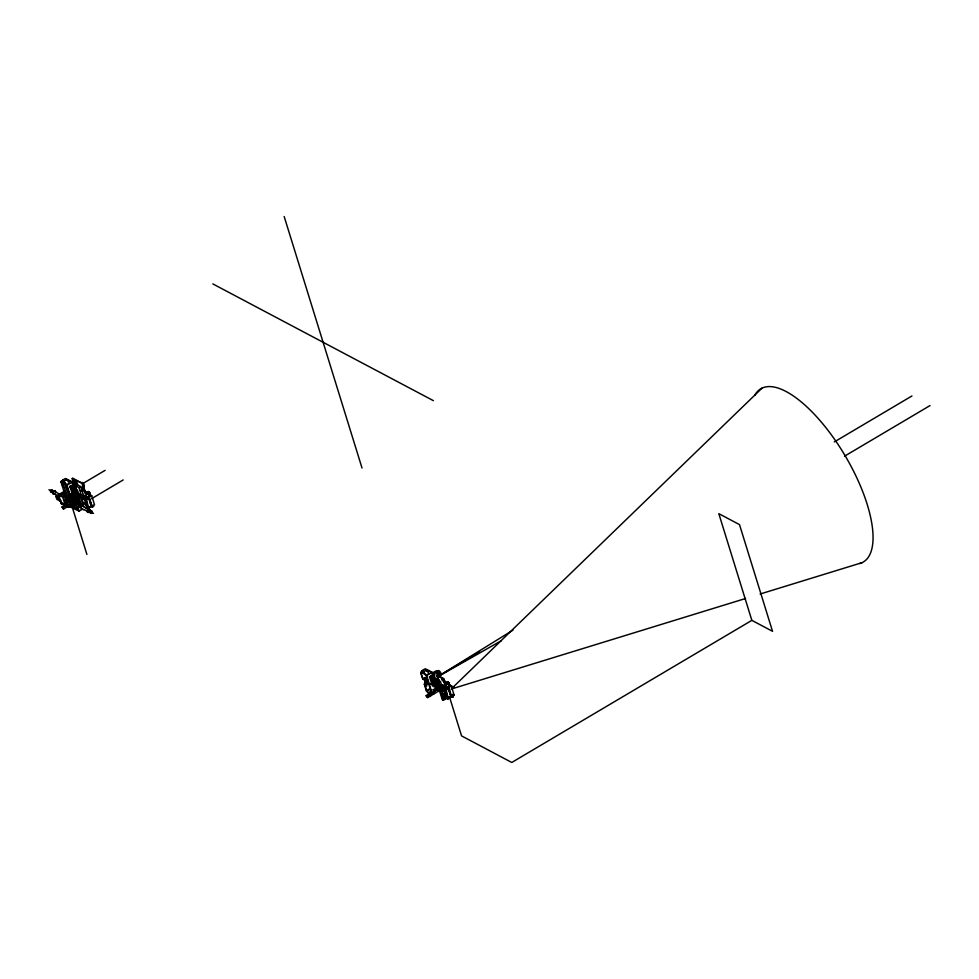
<?xml version="1.0" encoding="UTF-8"?>
<svg xmlns="http://www.w3.org/2000/svg" width="979" height="979" viewBox="0 0 979 979"><rect width="100%" height="100%" fill="white"/><g stroke="black" fill="none" stroke-linecap="round" stroke-linejoin="round"><path stroke-width="1.47" d="M87.192 492.829C88 491.25 89.468 496.096 87.62 493.857M448.223 684.676L447.085 682.816L446.938 683.709M77.402 490.075L73.658 488.093L73.78 482.121L75.456 481.13L76.705 481.803L77.867 485.547M76.705 481.803L75.04 482.782L74.918 488.766L76.215 487.995M436.487 675.889L437.833 676.599L439.29 675.743A2.9 1.101 59.4 0 0 438.09 671.545L436.597 670.688L433.391 672.5L433.269 678.471L438.8 681.653L441.468 690.623L432.351 685.789L429.438 676.685L433.269 678.471L434.578 677.701L431.103 675.865L429.805 676.636M438.482 679.145L436.328 672.181L434.652 673.173L434.529 679.145L435.826 678.374L439.547 680.344L438.249 681.115M87.29 492.926L88.477 494.175L87.792 494.003M88.771 491.776C83.717 493.061 91.194 489.794 90.203 494.836L91.683 495.631L94.522 504.797L91.463 505.959M446.522 683.171C446.681 680.784 449.251 684.933 448.884 685.765L447.782 686.952L450.621 696.142L451.625 696.669L448.786 687.491L447.782 686.952M92.601 506.094C94.62 505.91 92.711 507.036 91.671 506.645M451.282 697.024L453.191 696.62L452.665 694.417L454.134 695.176L451.013 696.718M451.772 696.13L451.233 696.51M452.861 696.253L452.751 695.261M75.995 490.932L76.019 490.858A1.738 0.661 59.4 0 1 77.818 492.339M76.595 490.589L76.607 490.503A1.738 0.661 59.4 0 1 76.925 490.357M76.546 491.715L77.365 492.278M83.668 503.769L84.072 503.182L85.565 504.038A2.9 1.101 59.4 0 1 86.005 504.589M86.152 497.662L86.152 495.411L87.388 499.425M87.045 497.736L86.507 495.827M442.055 679.022L443.854 679.573M443.622 678.961L443.756 680.992A1.738 0.661 59.4 0 1 442.165 679.903M437.576 675.29L443.609 678.484L444.344 680.65A1.738 0.661 59.4 0 1 444.038 680.797M432.424 673.968L434.089 673.846M89.481 493.869L88.171 491.96M70.647 496.977L66.988 485.143L62.986 480.285L61.028 481.986L63.537 480.505M431.886 692.606L426.599 675.522L422.316 670.554L420.64 672.365L422.683 678.985L424.409 679.903L426 685.055L428.533 683.55L426.942 678.398L425.216 677.492L422.683 678.985M430.784 694.111L431.335 692.789M431.409 672.891L432.302 672.353L433.207 675.253M86.972 492.033L89.75 495.643L88.171 496.573L91.01 505.764L92.148 505.751M452.836 696.106L452.849 695.482M434.468 681.751L434.994 681.029L429.451 684.725M83.68 488.9C85.136 490.907 82.187 486.857 82.505 488.888M433.379 673.711L434.566 674.347M441.97 679.499A1.738 0.661 59.4 0 1 441.774 678.239L443.768 679.218M442.41 677.847L442.373 677.896A1.738 0.661 59.4 0 0 442.41 678.765M445.69 686.622L445.763 685.789L446.999 689.803M441.921 694.637L443.683 693.56L445.176 694.417A2.9 1.101 59.4 0 1 446.473 698.59L444.919 699.459L443.56 698.749M443.683 693.56L443.279 694.148A2.9 1.101 59.4 0 0 443.303 694.637M452.2 688.029L761.98 388.173M72.935 483.198L73.976 483.124A1.872 0.722 59.4 0 0 73.633 483.271L72.189 478.633L72.789 478.29L82.701 483.54L86.079 494.468M432.938 674.115L434.186 674.274M431.005 695.579L430.332 695.628M433.868 693.891L432.877 693.719M59.56 494.089L53.723 490.993L52.829 492.045A1.836 1.432 -62.1 0 0 55.02 493.771M90.056 510.732A1.836 1.432 -62.1 0 0 88.086 509.19L87.204 510.243A1.836 1.432 -62.1 0 0 89.701 511.601M448.174 684.81L446.938 682.559L446.828 683.746M67.722 505.972L69.497 506.045L67.502 506.669M68.885 505.8L71.418 506.547L70.659 504.063M512.947 630.158L437.662 676.673L479.686 651.855M67.184 504.931L65.434 505.984L62.766 497.21L58.764 495.093L60.527 494.065L64.528 496.182L67.184 504.931L66.388 504.515M434.395 690.917L437.393 689.13L436.181 687.931M62.313 480.334L65.348 478.498L66.511 479.11L69.374 483.198L66.499 484.886M62.509 481.411L61.053 482.28A1.836 0.698 59.4 0 1 61.591 481.276A1.836 0.698 59.4 0 1 63.072 483.332L66.021 492.865L64.761 492.694L57.369 497.075L55.864 496.28L65.152 490.785M63.965 481.203L66.829 479.502M63.072 483.332L64.516 482.476A1.836 0.698 59.4 0 0 63.182 480.505A1.836 0.698 59.4 0 0 62.423 481.032M52.878 491.96L53.845 491.385L51.251 490.014M66.988 485.143L72.691 481.974L73.584 484.862M61.028 481.986L64.014 491.813L65.471 490.944M80.878 495.937L81.661 496.353L81.196 494.836L77.182 492.718L74.955 485.498L76.717 484.458L80.731 486.575L83.435 495.325L63.023 507.55L62.02 507.024L65.789 504.797M72.189 478.633L82.701 483.54M83.203 483.332L105.12 470.361M57.369 497.075L57.847 498.605L59.303 497.736M66.878 497.993L64.259 496.61L63.782 495.08L65.238 494.224L70.182 496.842L66.694 485.608L64.749 482.977L64.002 483.565M74.955 485.498L78.969 487.628L80.731 486.575M69.839 494.346L74.857 491.372L75.383 490.65L74.477 491.177L74.037 488.754M65.52 498.727L76.386 492.29L77.182 492.718M65.642 499.767L75.934 493.685L77.941 494.75L66.364 501.603M75.872 495.521L71.186 498.066L76.546 495.276M64.834 502.056L71.394 498.176M80.4 494.419L65.923 502.986L66.719 503.414L81.196 494.836L78.969 487.628M86.886 492.204L88.269 491.434M86.862 492.461L88.514 491.556M85.932 493.612L86.862 493.061M88.11 492.621L89.052 492.07M88.367 492.975L89.309 492.425M89.53 492.816L88.6 493.367L89.138 493.893M69.68 504.736L67.282 506.155L67.563 507.073L71.161 504.944M74.465 501.909L76.851 500.489M88.771 493.759L89.701 493.208M76.705 501.052L77.476 500.599M74.747 502.827L78.332 500.697M70.549 505.751L68.089 507.208L61.298 503.744L61.004 502.839L63.525 504.161M89.273 495.386L90.203 494.836M71.271 503.353L72.14 506.167L73.596 505.311M76.778 498.446L78.075 502.655L79.532 501.786M85.43 498.996L88.893 497.234L91.585 505.898C84.378 515.333 84.035 483.859 88.367 507.807M85.687 499.131L88.893 497.234M88.171 496.573L89.175 497.112L91.683 495.631M74.624 502.741L77.782 504.405L79.238 503.549M70.329 502.19L72.948 500.636L75.163 507.771L76.619 506.902L74.404 499.767L75.199 500.183M75.163 507.771L77.365 508.933L76.888 507.403L84.28 503.035L85.54 503.695L86.482 506.743M91.5 498.715L123.195 479.943M76.888 507.403L78.149 508.064L85.54 503.695M67.637 505.702L79.091 511.124L82.787 508.933A1.836 1.432 -62.1 0 1 80.853 508.272A1.836 1.432 -62.1 0 1 81.844 505.886A1.836 1.432 -62.1 0 1 83.766 506.547M88.11 507.673L91.585 505.898M92.675 506.535L93.605 505.984M92.185 507L93.58 506.241M87.253 510.157L88.208 509.582L90.802 510.952M421.937 670.713L424.959 668.877L426.122 669.489L428.986 673.576L426.11 675.265M423.577 671.582L427.089 669.599L432.302 672.353L426.599 675.522M423.209 679.267L425.743 677.762M435.068 671.508L436.499 672.267L437.956 671.41M424.409 679.903L426.942 678.398M424.972 681.727L427.505 680.234M439.033 673.785L440.599 672.854M425.204 682.473L427.737 680.98M425.437 683.22L427.97 681.727M429.365 694.711L426.33 690.758L424.286 684.15L426.82 682.644M834.328 441.921L911.963 395.957M426.33 690.758L430.099 688.531M426.82 691.015L429.683 689.326L431.384 691.786M440.183 684.639L438.139 685.851M433.856 691.908L433.195 689.779L436.206 687.992L436.401 688.604M431.543 692.912L426.306 675.987C424.176 673.271 418.633 669.685 422.977 678.52L424.702 679.438L426.758 686.071L425.033 685.153C426.208 688.47 427.113 695.249 431.225 691.211M446.497 682.583L448.125 681.935L449.814 685.214L451.295 686.01L454.134 695.176M446.473 682.84L447.88 681.812M433.195 689.779L434.199 690.305L437.209 688.531M447.195 682.485L448.125 681.935M447.452 682.706L448.394 682.155M439.522 688.788L439.987 690.305L427.713 697.586L426.697 697.048L426.232 695.531L439.522 688.788L443.291 700.23L444.735 699.373L441.835 689.999M445.543 683.991L446.473 683.44M447.733 682.999L448.663 682.449M447.99 683.354L448.92 682.804M426.465 696.289L430.16 694.099M426.232 695.531L427.236 696.057L434.627 691.688L434.199 690.305M448.211 683.746L449.141 683.195M448.382 684.137L449.312 683.587M448.884 685.765L449.814 685.214M445.041 689.375L448.504 687.613L451.197 696.277C443.989 705.712 443.646 674.237 447.978 698.186M445.298 689.51L448.504 687.613M448.786 687.491L451.295 686.01M452.102 688.494L454.085 687.319L448.92 684.59M844.547 456.177L930.05 405.563M445.029 694.27L443.72 695.274A2.9 1.101 59.4 0 1 445.017 699.447L445.017 699.447M447.721 698.051L451.197 696.277M453.167 696.032L451.968 697.17L450.94 696.461M451.552 697.244L453.216 696.363M451.796 697.378L453.191 696.62M751.848 620.356L718.819 513.657L739.5 524.609L772.529 631.308L751.848 620.356L511.772 762.47L461.562 735.89L449.52 696.962M72.935 495.594L69.778 486.453L71.491 485.486L73.804 486.71M69.852 486.906L71.149 486.135M71.455 488.582L72.752 487.823L74.441 493.306L73.144 494.077L71.455 488.582L77.414 491.739M71.993 490.32L73.29 489.549M68.726 497.699L67.722 497.173L65.483 498.495L66.499 499.021M72.152 494.371L73.449 493.612M81.918 499.559L81.257 497.418L82.554 496.659L83.215 498.788C80.18 500.306 83.239 500.673 82.309 498.898M62.02 507.024L63.5 509.08L73.731 503.022L72.727 502.496M429.463 677.284L430.993 677.052M431.604 680.699L432.902 679.928L434.064 683.685L440.183 686.94M432.767 684.456L439.914 688.249L438.213 682.755L431.066 678.961L432.767 684.456L434.064 683.685M438.213 682.755L439.51 681.984M439.216 682.449L440.513 681.69L441.456 684.749L443.548 685.851M438.922 683.978L436.879 685.19M441.456 684.749L440.158 685.508L443.303 687.172L444.588 686.414M439.779 688.922L437.894 690.036L437.393 689.13M441.529 689.938L442.826 689.167L442.227 688.139M441.186 690.574L442.116 689.51M445.298 688.69L444.001 689.461L440.868 687.796M438.751 687.833L437.442 688.604L437.894 690.036M62.766 497.21L64.528 496.182M437.723 676.77L501.395 640.67M447.672 681.776L447.452 682.62M452.004 697.403L451.747 695.653M453.093 696.791L452.212 696.473M77.341 500.795L75.934 500.771M451.111 689.094L745.545 598.512M760.132 594.02L862.169 562.631M92.05 506.4L89.175 497.112M72.005 482.182L72.691 481.974L66.046 479.025L72.005 482.182L72.825 484.813M68.273 500.807L70.219 500.55M433.856 674.09L433.77 675.057M439.29 675.743L437.943 675.02M437.833 676.599L437.931 676.587A2.9 1.101 59.4 0 0 436.646 672.414L436.499 672.267M426.318 671.349L426.403 670.676M448.871 684.321L448.676 682.681L447.782 682.889M427.089 669.599L425.657 669.403L431.617 672.561L432.437 675.192M82.86 488.545L83.631 489.757M443.071 680.283L442.447 679.45M439.547 680.344L439.204 680.992M433.244 683.293L434.419 684.921M66.034 479.49L66.682 480.102M448.798 684.015L448.027 682.865M79.678 497.54L78.895 497.124L81.098 504.246L82.554 503.39L80.351 496.255M72.948 500.636L73.743 501.052M74.869 494.995L75.664 495.411M212.822 283.898L433.379 400.656M83.215 484.067L82.542 483.712L83.031 484.397M73.78 482.121L75.04 482.782M433.391 672.5L434.652 673.173M438.2 676.269L441.823 678.19M436.61 676.501L437.87 677.174M61.983 483.112L62.974 486.857M65.605 487.114L67.331 488.019M81.6 495.692L83.692 496.794M81.257 497.418L84.39 499.082M442.63 690.587L446.351 692.557M427.346 682.926L428.533 683.55M72.972 495.753L75.481 497.087M438.984 689.779L439.987 690.305M64.014 491.813L66.021 492.865M424.286 684.15L426 685.055M78.075 502.655L80.094 503.72L78.234 497.589M75.261 501.921L77.353 503.035L76.105 499.009M81.281 505.617L77.549 503.647L77.782 504.405M81.844 505.886L88.086 509.19M48.95 489.745L51.606 491.152M74.93 503.5L81.294 506.865M91.475 512.262L93.556 513.351M54.665 494.04L57.002 495.276M84.035 509.594L89.04 512.237M82.664 509.325L83.668 509.851M443.291 700.23L442.275 699.704L439.253 689.914M57.847 498.605L60.588 500.049L61.053 501.578L56.806 499.327L55.864 496.28M72.14 506.167L74.159 507.232L72.422 501.627M58.764 495.093L60.943 502.337L64.957 504.454M70.194 486.257L73.658 488.093M63.782 495.08L67.722 497.173M67.527 499.571L69.582 500.673M92.858 505.641L92.54 505.69M429.316 692.337L430.576 693.695M431.103 675.865L431.959 676.942M439.987 682.204L440.513 681.69M71.491 485.486L72.507 487.065M88.563 491.96L89.53 493.649L88.6 492.926M75.86 499.767L76.754 499.865L75.591 499.718M451.221 696.62L451.931 696.424M91.61 506.241L92.234 506.522L92.148 505.531M429.903 694.588L429.316 693.303L430.246 694.062M436.548 682.033L437.295 683.562L436.475 682.901M83.093 489.928L83.741 490.271L83.704 489.316M91.549 506.363L92.467 506.681L92.307 505.617M73.976 493.086L74.649 494.028M448.761 696.571L449.483 697.831M87.596 494.028C90.264 496.708 87.204 490.051 87.094 493.037M82.615 497.76L83.215 498.788M447.599 683.33L448.064 684.199M442.924 679.328L443.365 680.65L442.349 679.818M436.377 683.073L436.034 681.58L437.172 682.693M442.997 679.218L443.414 679.964M89.578 506.792L89.872 507.452M66.829 480.199L66.278 479.588L66.303 480.273M77.659 492.584L76.705 491.238L76.35 491.886M86.482 498.005L85.822 496.047A1.738 0.661 59.4 0 0 85.552 495.704M60.943 502.337L61.42 503.855M448.26 687.478L450.94 696.142M445.959 685.312L447.17 689.253M444.539 681.714L445.323 684.248M441.982 693.193L443.303 697.427M436.242 683.33L435.557 681.115A1.872 0.722 59.4 0 1 437.148 682.094A1.872 0.722 59.4 0 1 437.552 684.235L437.356 684.26A1.872 0.722 59.4 0 1 436.242 683.33L436.952 685.643M284.179 216.53L362.022 468.023M88.636 497.099L91.328 505.764M82.909 484.838L84.084 488.631M82.101 483.883L85.063 493.453M81.808 498.287L83.472 503.634M75.456 481.13L76.227 483.626M72.789 478.29L73.853 481.766M78.149 508.064L79.091 511.124M73.878 500.771L75.175 504.968M64.516 482.476L68.995 496.928M72.617 508.309L86.911 554.444M68.934 498.507L69.803 501.297M70.353 505.984L70.782 507.355M65.581 493.135L66.523 496.182M69.313 505.433L69.729 506.804M64.761 492.694L65.238 494.224M68.42 505.47L68.665 506.241M59.584 499.523L60.049 501.04M444.368 680.564L445.212 683.293M443.781 680.919L445.041 685.006M435.826 678.374L436.438 680.356M427.236 696.057L427.713 697.586M75.934 493.685L76.411 495.203M63.023 507.55L63.5 509.08M89.187 511.638A1.358 1.065 -62.1 0 1 87.523 511.454A1.358 1.065 -62.1 0 1 88.306 509.533A1.358 1.065 -62.1 0 1 89.701 510.389M53.723 490.993A1.836 1.432 -62.1 0 1 55.717 492.082M58.899 494.725A1.836 1.432 -62.1 0 1 60.735 493.93M53.429 493.636A1.358 1.065 -62.1 0 1 53.576 491.593A1.358 1.065 -62.1 0 1 55.277 491.874M52.23 492.082A1.358 1.065 -62.1 0 1 50.565 491.886A1.358 1.065 -62.1 0 1 51.349 489.965A1.358 1.065 -62.1 0 1 52.744 490.822M89.774 510.365A1.444 1.138 -62.1 0 0 87.902 509.729L87.657 510.01A1.444 1.138 -62.1 0 0 87.755 511.907A1.444 1.138 -62.1 0 0 89.468 511.417M55.35 491.837A1.444 1.138 -62.1 0 0 53.527 491.531L53.294 491.813A1.444 1.138 -62.1 0 0 53.38 493.71M85.687 508.003A2.9 1.101 59.4 0 1 85.711 508.493M86.752 505.886A2.9 1.101 59.4 0 1 87.07 508.003M86.213 503.035A1.97 0.759 59.4 0 1 86.776 503.328M84.635 503.965A1.97 0.759 59.4 0 1 85.516 504.564M84.218 490.724A1.872 0.722 59.4 0 1 82.774 489.953M82.285 489.121A1.872 0.722 59.4 0 1 82.224 487.615L82.42 487.591A1.872 0.722 59.4 0 1 83.545 488.521M83.545 487.518A1.872 0.722 59.4 0 1 84.133 488.166M84.818 490.381A1.872 0.722 59.4 0 1 84.671 490.516M81.722 483.308A2.191 0.832 59.4 0 1 82.689 482.708A2.191 0.832 59.4 0 1 84.28 485.18A2.191 0.832 59.4 0 1 83.594 486.22M82.652 485.364A2.191 0.832 59.4 0 1 82.725 487.114M77.684 490.883A1.738 0.661 59.4 0 1 77.953 491.213M754.662 395.443A100.641 38.475 59.4 0 1 841.842 450.328A100.641 38.475 59.4 0 1 859.782 563.525M443.964 680.638A2.191 0.832 59.4 0 1 445.506 681.702A2.191 0.832 59.4 0 1 446.375 684.003M444.111 682.522A2.191 0.832 59.4 0 1 444.417 682.999M437.858 681.947A1.872 0.722 59.4 0 1 438.078 682.387M441.982 696.106A2.9 1.101 59.4 0 1 441.847 695.506M445.518 694.576A1.97 0.759 59.4 0 1 445.824 693.413M443.903 694.515A1.97 0.759 59.4 0 1 444.809 694.637M446.155 697.648A1.97 0.759 59.4 0 1 446.008 697.794M438.323 670.97A1.97 0.759 59.4 0 1 440.207 671.961A1.97 0.759 59.4 0 1 440.024 673.931M437.172 671.472A1.97 0.759 59.4 0 1 438.629 672.891M439.13 674.201A1.97 0.759 59.4 0 1 439.069 674.788M64.32 500.293C65.042 502.043 65.544 498.556 64.32 500.293M80.486 490.724C81.159 492.461 81.771 488.998 80.486 490.724M83.203 494.591L86.96 507.379L88.489 509.068L84.843 496.182L83.203 494.591M442.814 684.97L446.571 697.758L448.101 699.447L444.454 686.56L442.814 684.97M422.61 671.631L423.552 673.038L422.61 671.631M91.5 513.216A1.358 1.065 -62.1 0 0 91.904 510.965A1.358 1.065 -62.1 0 0 90.044 512.078A1.358 1.065 -62.1 0 0 91.5 513.216"/></g></svg>
